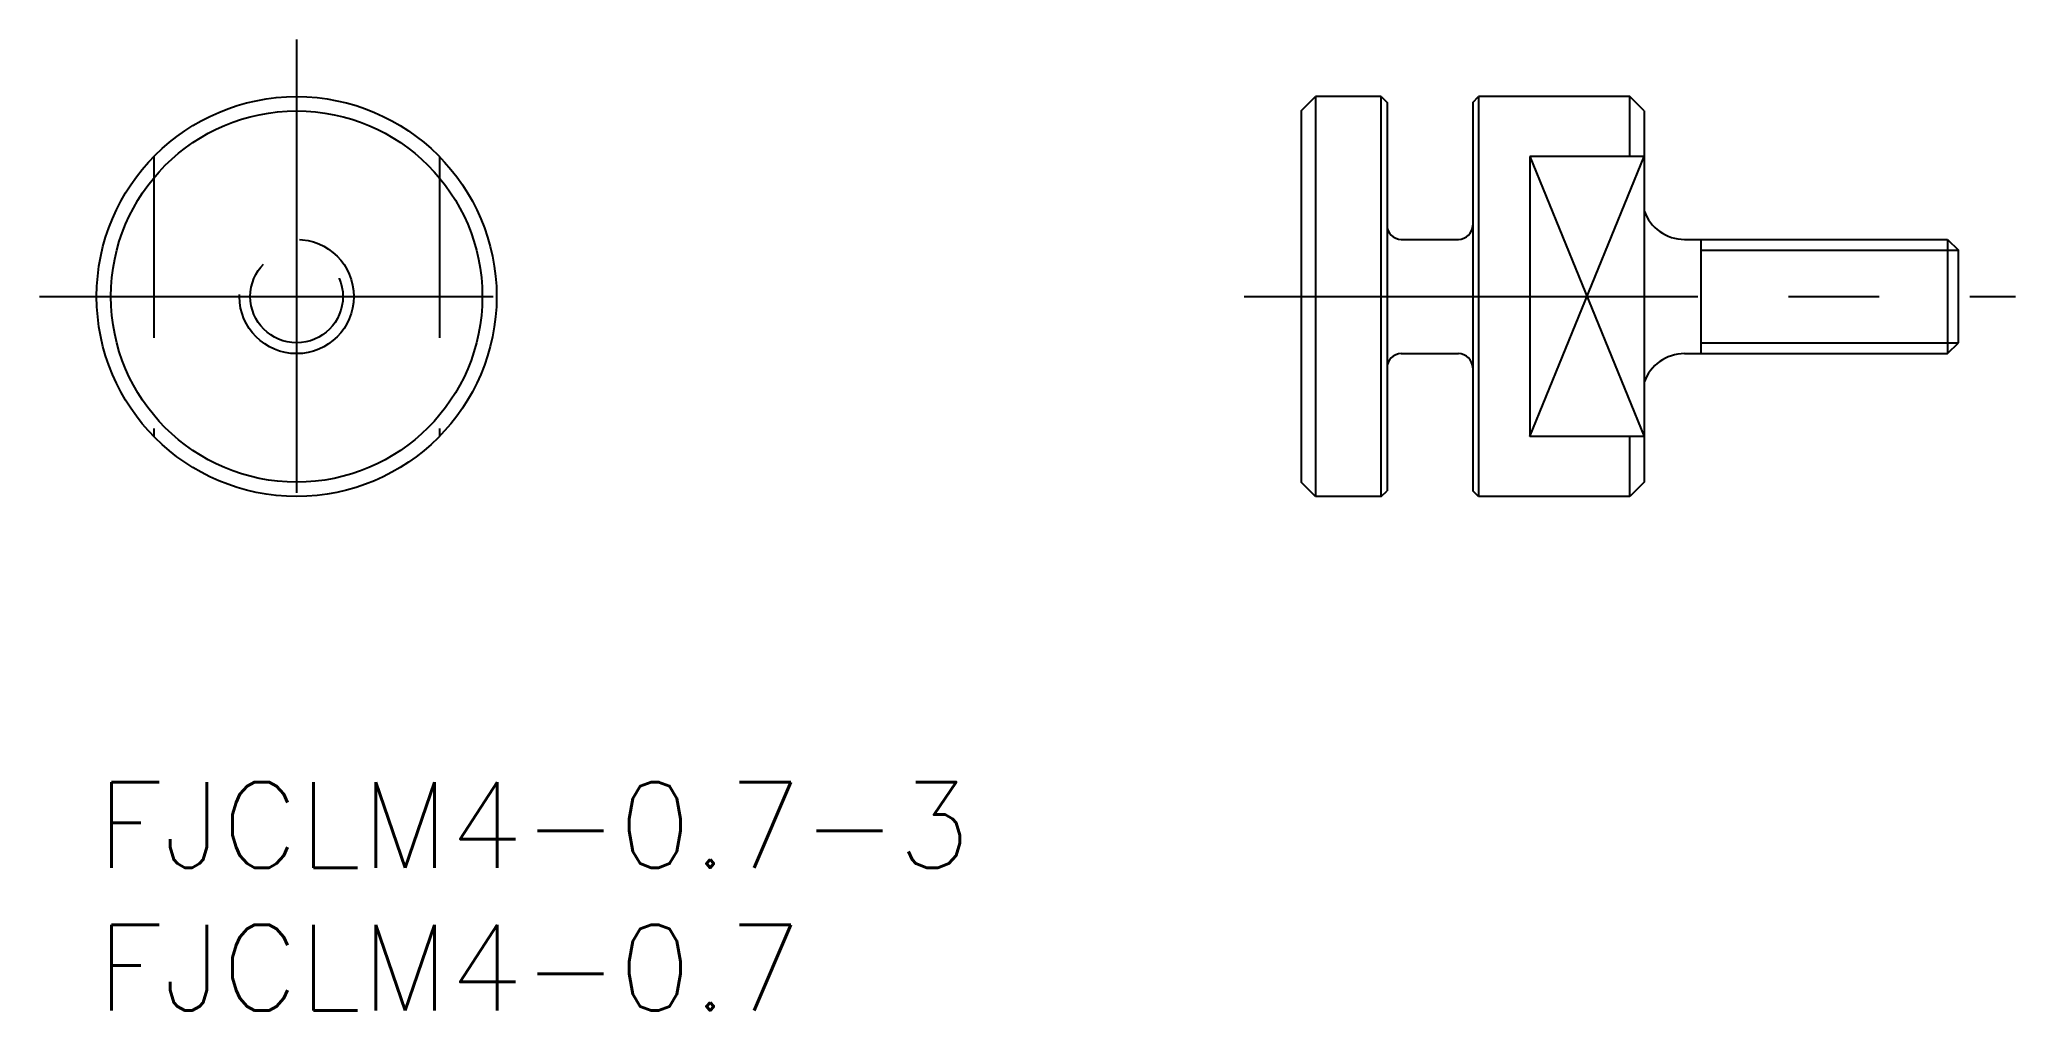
# Model space of a CAD drawing. Extents: x -2 to 67.2, y -8 to 26.
import ezdxf

# ---------------------------------------------------------------- set-up
doc = ezdxf.new("R2010")
doc.units = 0
doc.header["$LTSCALE"] = 0.5
doc.linetypes.add('CENTER', pattern=[50.8, 31.75, -6.35, 6.35, -6.35])
doc.linetypes.add('DASHED', pattern=[19.05, 12.7, -6.35])
for name, color, linetype in [('MSM_CENTER', 1, 'CENTER'), ('MSM_CONTINUOUS', 7, 'CONTINUOUS'), ('MSM_DASHED', 4, 'DASHED'), ('MSM_NARROW', 5, 'CONTINUOUS'), ('MSM_PART_NUMBER', 7, 'CONTINUOUS')]:
    doc.layers.add(name, color=color, linetype=linetype)
doc.styles.get("Standard").update_dxf_attribs({"font": 'txt.shx', "height": 3, "bigfont": 'bigfont.shx'})

# ---------------------------------------------------------------- blocks, each defined once
blk = doc.blocks.new('*U1')
at = {"layer": 'MSM_PART_NUMBER'}
blk.add_text('FJCLM4-0.7-3', height=3, dxfattribs=at).set_placement((0, -3))
blk = doc.blocks.new('*U2')
at = {"layer": 'MSM_PART_NUMBER'}
blk.add_text('FJCLM4-0.7', height=3, dxfattribs=at).set_placement((0, -8))

msp = doc.modelspace()

# ---------------------------------------------------------------- linework, layer by layer
at = {"layer": 'MSM_CENTER'}
for p, q in [((7, 26), (7, 8)), ((-2, 17), (16, 17)), ((40.169, 17), (67.169, 17))]:
    msp.add_line(p, q, dxfattribs=at)
at = {"layer": 'MSM_CONTINUOUS'}
for p, q in [((42.169, 23.5), (42.669, 24)), ((44.969, 24), (42.669, 24)), ((42.669, 24), (42.669, 10)), ((44.969, 10), (44.969, 24)), ((44.969, 24), (45.169, 23.8)), ((45.169, 23.8), (45.169, 10.2)), ((48.169, 23.8), (48.369, 24)), ((48.169, 23.8), (48.169, 10.2)), ((53.669, 24), (48.369, 24)), ((48.369, 24), (48.369, 10)), ((53.669, 21.899), (53.669, 24)), ((54.169, 23.5), (53.669, 24)), ((42.169, 23.5), (42.169, 10.5)), ((54.169, 23.5), (54.169, 10.5)), ((54.169, 21.899), (50.169, 21.899)), ((50.169, 21.899), (50.169, 12.101)), ((45.669, 19), (47.669, 19)), ((55.583, 19), (64.79, 19)), ((56.169, 15), (56.169, 19)), ((64.79, 19), (65.169, 18.621)), ((64.79, 19), (64.79, 15)), ((65.169, 15.379), (65.169, 18.621)), ((64.79, 15), (65.169, 15.379)), ((45.669, 15), (47.669, 15)), ((55.583, 15), (64.79, 15)), ((54.169, 12.101), (50.169, 12.101)), ((53.669, 10), (53.669, 12.101)), ((42.669, 10), (42.169, 10.5)), ((54.169, 10.5), (53.669, 10)), ((44.969, 10), (42.669, 10)), ((44.969, 10), (45.169, 10.2)), ((48.369, 10), (48.169, 10.2)), ((53.669, 10), (48.369, 10))]:
    msp.add_line(p, q, dxfattribs=at)
for radius in [7, 6.5]:
    msp.add_circle((7, 17), radius, dxfattribs=at)
for centre, radius, start, end in [((45.669, 19.5), 0.5, 180, 270), ((47.669, 19.5), 0.5, 270, 0), ((55.583, 20.5), 1.5, 199.47122, 270), ((45.669, 14.5), 0.5, 90, 180), ((47.669, 14.5), 0.5, 0, 90), ((55.583, 13.5), 1.5, 90, 160.52878)]:
    msp.add_arc(centre, radius, start, end, dxfattribs=at)
at = {"layer": 'MSM_DASHED'}
for p, q in [((2, 21.899), (2, 12.101)), ((12, 21.899), (12, 12.101))]:
    msp.add_line(p, q, dxfattribs=at)
for radius in [2, 1.621]:
    msp.add_circle((7, 17), radius, dxfattribs=at)
at = {"layer": 'MSM_NARROW'}
for p, q in [((50.169, 21.899), (54.169, 12.101)), ((50.169, 12.101), (54.169, 21.899)), ((56.169, 18.621), (65.169, 18.621)), ((56.169, 15.379), (65.169, 15.379))]:
    msp.add_line(p, q, dxfattribs=at)

# ---------------------------------------------------------------- block references
at = {"layer": 'MSM_CONTINUOUS'}
for name in ['*U1', '*U2']:
    msp.add_blockref(name, (0, 0), dxfattribs=at)

doc.saveas('drawing.dxf')
